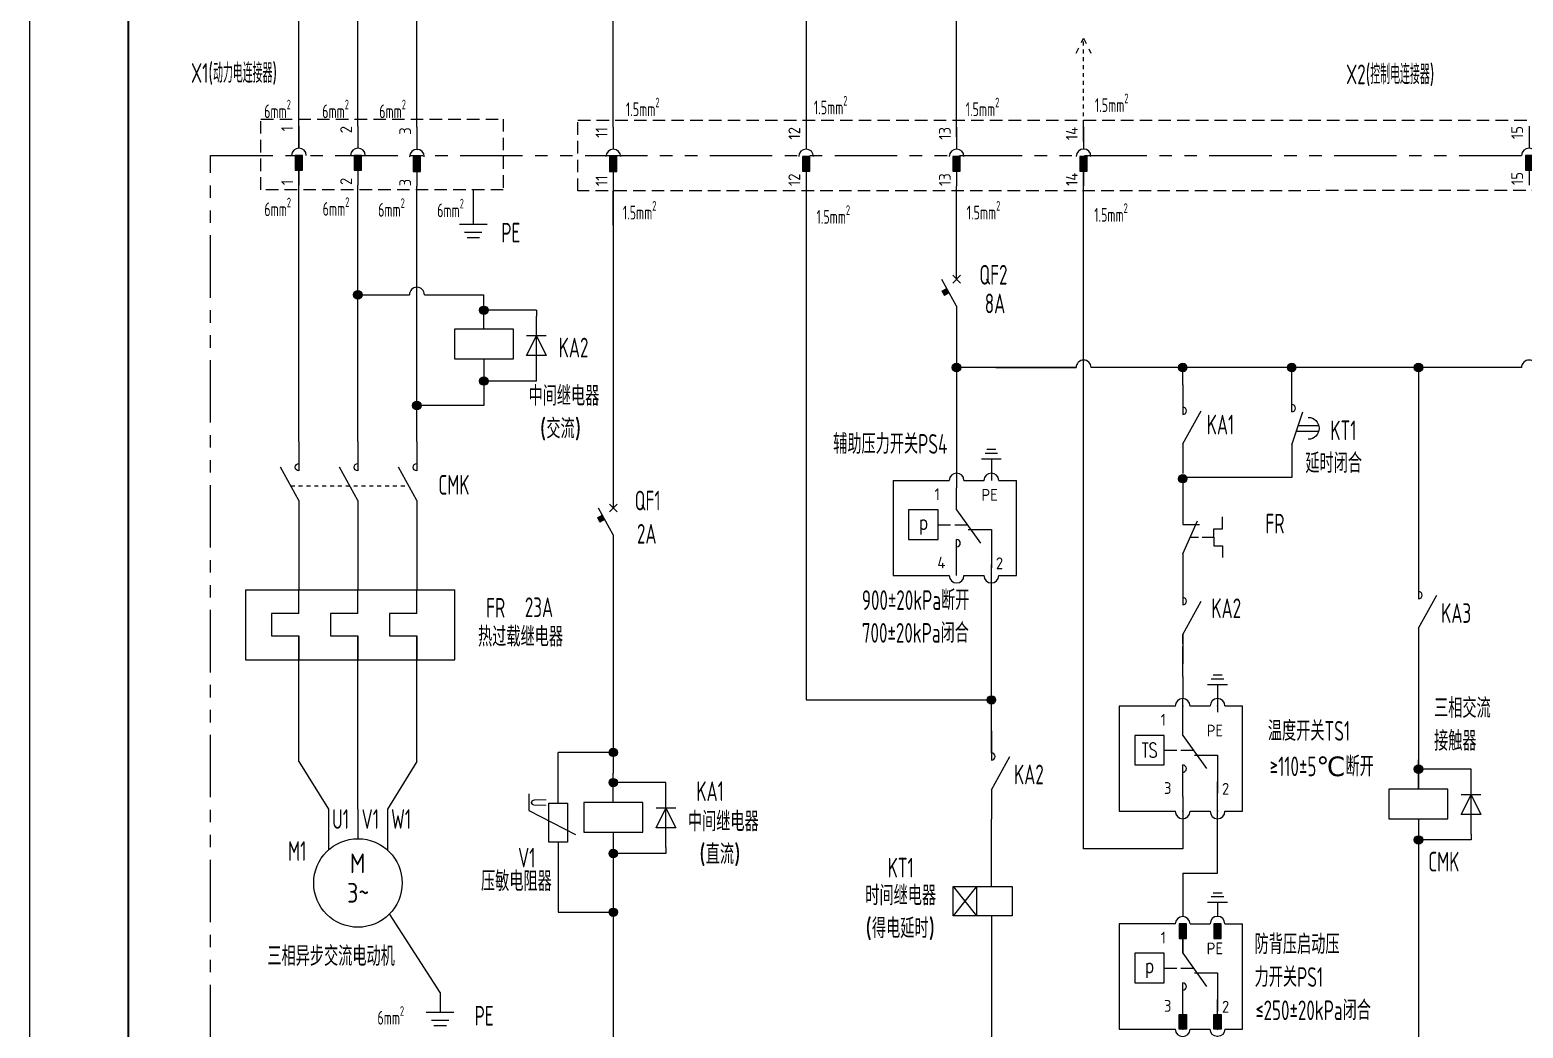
# Model space of a CAD drawing. Header units: millimetres. Extents: x 0 to 840, y 0 to 594.
# Drawn here: x 0 to 379.7, y 198.7 to 452.4 of the extents above; entities that cross this region are included whole.
import ezdxf
from ezdxf.enums import TextEntityAlignment as Align

# ---------------------------------------------------------------- set-up
doc = ezdxf.new("R2010")
doc.units = ezdxf.units.MM
for name, pattern in [('CENTER2', [12, 7, -1, 1, -1, 1, -1]), ('HIDDEN', [9.525, 6.35, -3.175]), ('PHANTOM2', [31.75, 15.875, -3.175, 3.175, -3.175, 3.175, -3.175]), ('虚线', [2, 1, -1])]:
    doc.linetypes.add(name, pattern=pattern)
for name, color, linetype, lineweight in [('AM_3', 3, '虚线', 13), ('BLK_0.5mm^2', 7, 'Continuous', 18), ('MISC', 2, 'Continuous', 18), ('SYMS', 7, 'Continuous', 18), ('TAGFIXED', 7, 'Continuous', 18), ('TERMS', 4, 'Continuous', 18), ('双点划线', 6, 'CENTER2', 18), ('尺寸线层', 3, 'Continuous', 13), ('标注', 3, 'Continuous', 18), ('粗实线层', 7, 'Continuous', 25), ('虚线', 2, 'HIDDEN', 18), ('虚线层', 6, '虚线', 13)]:
    doc.layers.add(name, color=color, linetype=linetype, lineweight=lineweight)
doc.styles.add('PIN', font='simplex.shx', dxfattribs={"width": 0.75, "bigfont": 'gbcbig.shx'})
doc.styles.add('WD_IEC', font='isocp2.shx', dxfattribs={"width": 0.9, "bigfont": 'gbcbig.shx'})
doc.styles.add('标准', font='isoct2.shx')
doc.styles.add('海泰标注样式', font='isocp.shx', dxfattribs={"width": 0.7, "bigfont": 'gbcbig.shx'})
doc.styles.add('海泰汉字样式', font='仿宋_GB2312.TTF', dxfattribs={"width": 0.7})

# ---------------------------------------------------------------- blocks, each defined once
blk = doc.blocks.new('NJHT-A1')
at = {"color": 7, "linetype": 'Continuous', "lineweight": 18}
blk.add_line((0, 0), (0, 594), dxfattribs=at)
at = {"color": 7, "linetype": 'Continuous', "lineweight": 35}
blk.add_line((25, 584), (25, 10), dxfattribs=at)
at = {"color": 2, "linetype": 'Continuous', "lineweight": 18, "style": '海泰汉字样式', "width": 0.6}
blk.add_attdef('5', text='', height=5, rotation=180, dxfattribs=at).set_placement((50, 578.5), align=Align.MIDDLE_CENTER)
at = {"color": 2, "linetype": 'Continuous', "lineweight": 18, "style": '海泰汉字样式'}
for tag, height, width, p in [('1', 5, 0.7, (805, 59.25)), ('2', 5, 0.7, (805, 51.75)), ('7', 5, 0.7, (755, 50.5)), ('3', 5, 0.6, (805, 38)), ('12', 3.5, 0.7, (668, 34.5)), ('13', 3.5, 0.6, (682, 34.5)), ('20', 3.5, 0.7, (708, 34.5)), ('21', 3.5, 0.6, (722, 34.5)), ('14', 3.5, 0.7, (668, 27.5)), ('15', 3.5, 0.6, (682, 27.5)), ('22', 3.5, 0.7, (708, 27.5)), ('23', 3.5, 0.6, (722, 27.5)), ('8', 3.5, 0.7, (762, 22.5)), ('9', 3.5, 0.7, (774, 22.5)), ('4', 5, 0.6, (805, 22.5)), ('16', 3.5, 0.7, (668, 20.5)), ('17', 3.5, 0.6, (682, 20.5)), ('24', 3.5, 0.7, (708, 20.5)), ('25', 3.5, 0.6, (722, 20.5)), ('18', 3.5, 0.7, (668, 13.5)), ('19', 3.5, 0.6, (682, 13.5)), ('26', 3.5, 0.7, (708, 13.5)), ('27', 3.5, 0.6, (722, 13.5)), ('10', 3.5, 0.7, (767.5, 13.5)), ('6', 3.5, 0.7, (811.57, 13.5)), ('11', 3.5, 0.7, (742.5, 13.5))]:
    blk.add_attdef(tag, text='', height=height, dxfattribs=dict(at, width=width)).set_placement(p, align=Align.MIDDLE_CENTER)
blk = doc.blocks.new('VCR1_1')
for p, q in [((0, 2.5), (0, 7.5)), ((0, -2.5), (0, -7.5))]:
    blk.add_line(p, q)
blk.add_lwpolyline([(-5, 2.5), (-5, -2.5), (5, -2.5), (5, 2.5)], close=True)
at = {"style": 'WD_IEC'}
for tag, height, p in [('INST', 2.5, (-5.25, 11.5)), ('LOC', 2.5, (-5.25, 8)), ('TAG1', 2.5, (-5.25, 4.5)), ('MFG', 1.5, (-6, 1)), ('CAT', 1.5, (-6, -1.5)), ('DESC1', 2.5, (-5.25, -6.85)), ('DESC2', 2.5, (-5.25, -10.35)), ('DESC3', 2.5, (-5.25, -13.85))]:
    blk.add_attdef(tag, text='', height=height, dxfattribs=at).set_placement(p, align=Align.RIGHT)
for tag, p, height in [('X2TERM01', (0, 7.5), 0.32), ('X4LINK', (-5, 0), 0.32), ('X1LINK', (5, 0), 0.32), ('ASSYCODE', (1, -4), 1), ('FAMILY', (1, -5.5), 1), ('X8TERM02', (0, -7.5), 0.32), ('CATDESC', (1, -7), 1)]:
    blk.add_attdef(tag, p, '', height=height, dxfattribs=at)
blk.add_attdef('TERM01', text='', height=2, rotation=90, dxfattribs=at).set_placement((-1, 7.5), align=Align.RIGHT)
blk.add_attdef('TERM02', (-1, -7.5), '', height=2, rotation=90, dxfattribs=at)
at = {"lineweight": 9, "style": 'WD_IEC'}
for tag, p in [('NO', (-5.5, -16.5)), ('NC', (-5.5, -20))]:
    blk.add_attdef(tag, text='', height=2.5, dxfattribs=at).set_placement(p, align=Align.TOP_RIGHT)
for tag, p in [('XREFNO', (-4, -16.5)), ('XREFNC', (-4, -20))]:
    blk.add_attdef(tag, text='', height=2.5, dxfattribs=at).set_placement(p, align=Align.TOP_LEFT)
blk = doc.blocks.new('VMO1_3P_1')
for p, q in [((-5, 0), (-5, -6.91)), ((0, 0), (0, -5)), ((5, 0), (5, -6.91))]:
    blk.add_line(p, q)
blk.add_circle((0, -12.5), 7.5)
at = {"style": 'WD_IEC', "width": 0.9}
for tag, p, height in [('X2TERM01', (-5, 0), 0.32), ('X2TERM02', (0, 0), 0.32), ('X2TERM03', (5, 0), 0.32), ('MFG', (10.25, -11), 1.5), ('X4LINK', (-7.5, -12.5), 0.32), ('X1LINK', (7.5, -12.5), 0.32), ('CAT', (10.25, -13.5), 1.5), ('ASSYCODE', (8.5, -16.5), 1), ('FAMILY', (8.5, -18), 1), ('CATDESC', (8.5, -19.5), 1), ('INST', (12.5, -23.75), 2.5), ('DESC2', (12.5, -27.5), 2.5), ('DESC3', (12.5, -31.25), 2.5)]:
    blk.add_attdef(tag, p, '', height=height, dxfattribs=at)
for tag, p in [('TERM01A', (-4.38, 0)), ('TERM02A', (0.62, 0)), ('TERM03A', (5.62, 0)), ('TERM01B', (-4.38, -2.5)), ('TERM02B', (0.62, -2.5)), ('TERM03B', (5.62, -2.5))]:
    blk.add_attdef(tag, text='', height=2, dxfattribs=at).set_placement(p, align=Align.TOP_LEFT)
for tag, p in [('TAG1F', (-8.75, -8.75)), ('LOC', (-8.75, -13.75))]:
    blk.add_attdef(tag, text='', height=2.5, dxfattribs=at).set_placement(p, align=Align.RIGHT)
for tag, p in [('TEXT', (-0.06, -10.83)), ('PHASE', (0.05, -15.83)), ('DESC1', (0, -23.75)), ('RATING1', (0, -27.5)), ('RATING2', (0, -31.25)), ('RATING3', (0, -35))]:
    blk.add_attdef(tag, text='', height=2.5, dxfattribs=at).set_placement(p, align=Align.CENTER)
at = {"lineweight": 15, "style": 'WD_IEC', "width": 0.9}
blk.add_attdef('XREF', (12.5, -34.5), '', height=2, dxfattribs=at)
blk = doc.blocks.new('VDI1_2')
for p, q in [((0, 7.5), (0, -7.5)), ((0, -2.5), (-2.5, 2.5)), ((-2.5, 2.5), (2.5, 2.5)), ((2.5, 2.5), (0, -2.5)), ((-2.5, -2.5), (2.5, -2.5))]:
    blk.add_line(p, q)
at = {"style": 'WD_IEC'}
for tag, height, p in [('INST', 2.5, (-5.5, 10.25)), ('LOC', 2.5, (-5.5, 6.75)), ('TAG1', 2.5, (-5.5, 3.25)), ('MFG', 1.5, (-5.5, -0.25)), ('CAT', 1.5, (-5.5, -2.75)), ('DESC2', 2.5, (-5.5, -9.85)), ('DESC1', 2.5, (-5.5, -6.35)), ('DESC3', 2.5, (-5.5, -13.35))]:
    blk.add_attdef(tag, text='', height=height, dxfattribs=at).set_placement(p, align=Align.RIGHT)
for tag, p, height in [('X2TERM01', (0, 7.5), 0.32), ('ASSYCODE', (1, -4), 1), ('X8TERM02', (0, -7.5), 0.32), ('FAMILY', (1, -5.5), 1), ('CATDESC', (1, -7), 1)]:
    blk.add_attdef(tag, p, '', height=height, dxfattribs=at)
blk.add_attdef('TERM01', text='', height=2, rotation=90, dxfattribs=at).set_placement((-1, 7.5), align=Align.RIGHT)
blk.add_attdef('TERM02', (-1, -7.5), '', height=2, rotation=90, dxfattribs=at)
blk = doc.blocks.new('bfcgb')
blk.add_hatch(color=256).paths.add_polyline_path([(1495.06, 338, 1), (1492.9, 338, 1)])
blk.add_circle((1493.98, 338), 1.08)
blk = doc.blocks.new('VMS21P_1')
for p, q in [((0, 7.5), (0, 2.5)), ((0, -2.5), (3.125, 3.125)), ((0, -2.5), (0, -7.5))]:
    blk.add_line(p, q)
blk.add_arc((0, 3.125), 0.625, 270, 90)
at = {"style": 'WD_IEC'}
for tag, p in [('INST', (-5.25, 7.75)), ('LOC', (-5.25, 4.25)), ('TAG2', (-5.25, 0.75)), ('XREF', (-5.25, -3.75)), ('DESC1', (-5.25, -7.6)), ('DESC2', (-5.25, -11.1)), ('DESC3', (-5.25, -14.6))]:
    blk.add_attdef(tag, text='', height=2.5, dxfattribs=at).set_placement(p, align=Align.RIGHT)
for tag, p, height in [('X2TERM01', (0, 7.5), 0.32), ('X4LINK', (-2, 0), 0.32), ('X1LINK', (-0.5, 0), 0.32), ('CONTACT', (4, -3.5), 1), ('FAMILY', (4, -5), 1), ('X8TERM02', (0, -7.5), 0.32)]:
    blk.add_attdef(tag, p, '', height=height, dxfattribs=at)
blk.add_attdef('TERM01', text='', height=2, rotation=90, dxfattribs=at).set_placement((-1, 7.5), align=Align.RIGHT)
blk.add_attdef('TERM02', (-1, -7.5), '', height=2, rotation=90, dxfattribs=at)
blk = doc.blocks.new('VC02JP_1')
blk.add_hatch(color=256).paths.add_polyline_path([(0.62, -2.5), (0.62, 0), (-0.62, 0), (-0.62, -2.5)], flags=0)
for p, q in [((0, 5), (0, 1.25)), ((0, -2.5), (0, -5))]:
    blk.add_line(p, q)
blk.add_lwpolyline([(0.62, 0), (-0.62, 0), (-0.62, -2.5), (0.62, -2.5)], close=True)
blk.add_arc((0, 0), 1.25, 0, 180)
blk.add_point((0, 0))
at = {"style": 'WD_IEC'}
for tag, p in [('INST', (-5.25, 8)), ('LOC', (-5.25, 5)), ('TAG2', (-5.25, 2)), ('DESC1', (-5.25, -5.1)), ('DESC2', (-5.25, -8.1)), ('DESC3', (-5.25, -11.1))]:
    blk.add_attdef(tag, text='', height=2, dxfattribs=at).set_placement(p, align=Align.RIGHT)
for tag, p, height in [('X2TERM02', (0, 5), 0.32), ('MFG', (2.75, 4), 1.5), ('X2TERMDESC02', (0, 4.48), 0.32), ('CAT', (2.75, 1.5), 1.5), ('X4LINK', (-1.25, -1.25), 0.32), ('X1LINK', (1.25, -1.25), 0.32), ('ASSYCODE', (2.75, -2.75), 1), ('X8TERM01', (0, -5), 0.32), ('FAMILY', (2.75, -4.25), 1), ('CATDESC', (2.75, -5.75), 1), ('X8TERMDESC01', (0, -5.52), 0.32)]:
    blk.add_attdef(tag, p, '', height=height, dxfattribs=at)
blk.add_attdef('TERM02', text='', height=2, rotation=90, dxfattribs=at).set_placement((-1, 5), align=Align.RIGHT)
blk.add_attdef('TERM01', (-1, -5), '', height=2, rotation=90, dxfattribs=at)
blk = doc.blocks.new('*X66')
at = {"layer": '粗实线层'}
for p, q in [((0, 7.5), (0, 15)), ((0, 0), (-2.5, 7.5)), ((-1.46, 4.38), (-6.17, 4.38)), ((-1.04, 3.12), (-6.17, 3.12)), ((0, 0), (0, -7.5))]:
    blk.add_line(p, q, dxfattribs=at)
blk.add_arc((-3.75, 3.75), 2.5, 90, 270, dxfattribs=at)
blk = doc.blocks.new('ydtrg')
for p, q in [((387.66, 357.11), (387.66, 349.61)), ((387.66, 342.11), (391.41, 350.55)), ((387.66, 349.61), (391.97, 349.61)), ((387.66, 342.11), (387.66, 334.61))]:
    blk.add_line(p, q)
blk = doc.blocks.new('gwae')
blk.add_hatch(color=256).paths.add_polyline_path([(413.18, 275.01), (413.18, 278.76), (411.3, 278.76), (411.3, 275.01)], flags=0)
for p, q in [((412.24, 286.26), (412.24, 280.64)), ((412.24, 275.01), (412.24, 271.26))]:
    blk.add_line(p, q)
blk.add_lwpolyline([(413.18, 278.76), (411.3, 278.76), (411.3, 275.01), (413.18, 275.01)], close=True)
blk.add_arc((412.24, 278.76), 1.88, 0, 180)
blk.add_point((412.24, 278.76))
blk = doc.blocks.new('gwae11')
for points in [[(1146.13, 306.26), (1146.13, 310.01), (1144.26, 310.01), (1144.26, 306.26)], [(1137.29, 286.98), (1137.29, 283.23), (1135.42, 283.23), (1135.42, 286.98)]]:
    blk.add_hatch(color=256).paths.add_polyline_path(points, flags=0)
at = {"color": 2}
for p, q in [((1147.72, 315.39), (1142.67, 315.39)), ((1146.78, 316.85), (1143.61, 316.85)), ((1146.34, 317.83), (1144.06, 317.83))]:
    blk.add_line(p, q, dxfattribs=at)
for p, q in [((1145.2, 315.39), (1145.2, 311.88)), ((1134.48, 309.98), (1120.21, 309.98)), ((1120.21, 309.98), (1120.21, 283.23)), ((1136.35, 302.51), (1136.35, 308.13)), ((1138.23, 310.01), (1143.32, 310.01)), ((1147.07, 310.01), (1151.55, 310.01)), ((1151.55, 283.23), (1151.55, 310.01)), ((1136.35, 302.51), (1142.41, 294.07)), ((1139.32, 297.52), (1145.2, 297.52)), ((1145.2, 297.52), (1145.2, 287.81)), ((1136.35, 287.51), (1136.35, 295.01)), ((1136.35, 286.98), (1136.35, 290.73)), ((1120.21, 283.23), (1134.48, 283.23)), ((1138.23, 283.23), (1143.32, 283.23)), ((1147.07, 283.23), (1151.55, 283.23))]:
    blk.add_line(p, q)
for points in [[(1146.13, 310.01), (1144.26, 310.01), (1144.26, 306.26), (1146.13, 306.26)], [(1131.67, 295.01), (1131.67, 302.51), (1124.17, 302.51), (1124.17, 295.01)], [(1137.29, 283.23), (1135.42, 283.23), (1135.42, 286.98), (1137.29, 286.98)]]:
    blk.add_lwpolyline(points, close=True)
for centre, radius, start, end in [((1145.2, 310.01), 1.88, 0, 180), ((1136.35, 294.07), 0.938, 270, 90), ((1136.35, 283.23), 1.88, 180, 0)]:
    blk.add_arc(centre, radius, start, end)
for p in [(1145.2, 310.01), (1136.35, 283.23)]:
    blk.add_point(p)
at = {"layer": 'MISC'}
for p, q in [((1131.67, 298.76), (1134.83, 298.76)), ((1135.89, 298.76), (1139.04, 298.76))]:
    blk.add_line(p, q, dxfattribs=at)
blk.add_blockref('gwae', (724.11, 31.22))
at = {"xscale": -1, "rotation": 180}
blk.add_blockref('gwae', (732.95, 561.99), dxfattribs=at)
at = {"insert": (1127.92, 298.76), "char_height": 3.75, "width": 3.817, "attachment_point": 5, "style": 'PIN'}
blk.add_mtext('\\T1;p', dxfattribs=at)
at = {"layer": 'AM_3', "style": 'WD_IEC'}
for tag, p in [('1', (1132.1, 304.99)), ('PE', (1146.6, 302.25)), ('4', (1133.49, 287.63)), ('2', (1148.18, 287.43))]:
    blk.add_attdef(tag, text='', height=3, dxfattribs=at).set_placement(p, align=Align.RIGHT)
blk = doc.blocks.new('HA1X2_1')
blk.add_lwpolyline([(-1.25, -2.5), (0, 0), (1.25, -2.5)])
at = {"style": 'WD_IEC'}
for tag, p in [('DESC1', (0, 5.1)), ('DESC2', (0, 1.25))]:
    blk.add_attdef(tag, text='', height=2.5, dxfattribs=at).set_placement(p, align=Align.CENTER)
blk.add_attdef('X8TERM01', (0, 0), '', height=0.32, dxfattribs=at)
blk = doc.blocks.new('fse')
blk.add_hatch(color=256).paths.add_polyline_path([(-62.47, -297.35), (-62.47, -293.6), (-64.34, -293.6), (-64.34, -297.35)], flags=0)
for p, q in [((-63.41, -286.1), (-63.41, -291.72)), ((-63.41, -297.35), (-63.41, -301.1))]:
    blk.add_line(p, q)
blk.add_lwpolyline([(-62.47, -293.6), (-64.34, -293.6), (-64.34, -297.35), (-62.47, -297.35)], close=True)
blk.add_arc((-63.41, -293.6), 1.88, 0, 180)
blk.add_point((-63.41, -293.6))
at = {"layer": 'TERMS', "style": 'WD_IEC'}
blk.add_attdef('1', text='', height=3, rotation=90, dxfattribs=at).set_placement((-64.91, -286.1), align=Align.RIGHT)
blk.add_attdef('1', (-64.91, -301.1), '', height=3, rotation=90, dxfattribs=at)
blk = doc.blocks.new('fad')
at = {"color": 2}
for p, q in [((248.64, -364.17), (245.46, -364.17)), ((248.19, -363.19), (245.91, -363.19)), ((249.58, -365.63), (244.53, -365.63))]:
    blk.add_line(p, q, dxfattribs=at)
for p, q in [((247.05, -365.63), (247.05, -371.01)), ((222.07, -371.04), (222.07, -395.2)), ((222.07, -371.04), (236.33, -371.04)), ((240.08, -371.04), (245.18, -371.04)), ((248.93, -371.04), (253.4, -371.04)), ((253.4, -395.2), (253.4, -371.04)), ((238.21, -378.51), (238.21, -372.89)), ((238.21, -378.51), (244.26, -386.95)), ((241.18, -383.5), (247.05, -383.5)), ((247.05, -383.5), (247.05, -393.21)), ((238.21, -393.51), (238.21, -386.01)), ((238.21, -395.2), (238.21, -390.29)), ((222.07, -395.2), (236.33, -395.2)), ((240.08, -395.2), (245.18, -395.2)), ((248.93, -395.2), (253.4, -395.2))]:
    blk.add_line(p, q)
blk.add_lwpolyline([(233.52, -386.01), (233.52, -378.51), (226.02, -378.51), (226.02, -386.01)], close=True)
for centre, radius, start, end in [((238.21, -371.04), 1.88, 0, 180), ((247.05, -371.04), 1.88, 0, 180), ((238.21, -386.95), 0.938, 270, 90), ((238.21, -395.2), 1.88, 180, 0), ((247.05, -395.2), 1.88, 180, 0)]:
    blk.add_arc(centre, radius, start, end)
at = {"layer": 'MISC'}
for p, q in [((233.52, -382.26), (236.68, -382.26)), ((237.74, -382.26), (240.9, -382.26))]:
    blk.add_line(p, q, dxfattribs=at)
at = {"insert": (229.77, -382.26), "char_height": 3.75, "width": 3.817, "attachment_point": 5, "style": 'PIN'}
blk.add_mtext('\\T1;p', dxfattribs=at)
at = {"layer": 'AM_3', "style": 'WD_IEC'}
for tag, p in [('1', (233.95, -376.03)), ('PE', (248.68, -376.17)), ('4', (235.35, -393.39)), ('2', (250.04, -393.59))]:
    blk.add_attdef(tag, text='', height=3, dxfattribs=at).set_placement(p, align=Align.RIGHT)
blk = doc.blocks.new('fshzdf')
for p, q in [((295.71, -397.52), (295.71, -403.14)), ((304.56, -399.61), (304.56, -406.57)), ((293.84, -405.02), (279.57, -405.02)), ((279.57, -405.02), (279.57, -431.77)), ((295.71, -412.49), (295.71, -403.14)), ((297.59, -404.99), (302.68, -404.99)), ((306.43, -404.99), (310.9, -404.99)), ((310.9, -431.77), (310.9, -404.99)), ((295.71, -412.49), (301.77, -420.93)), ((298.68, -417.47), (304.56, -417.47)), ((304.56, -417.47), (304.56, -427.18)), ((295.71, -427.49), (295.71, -419.99)), ((295.71, -428.02), (295.71, -424.27)), ((304.56, -428.02), (304.56, -424.27)), ((279.57, -431.77), (293.84, -431.77)), ((297.59, -431.77), (302.68, -431.77)), ((306.43, -431.77), (310.9, -431.77))]:
    blk.add_line(p, q)
at = {"color": 2}
for p, q in [((306.14, -398.15), (302.97, -398.15)), ((305.7, -397.17), (303.42, -397.17)), ((307.08, -399.61), (302.03, -399.61))]:
    blk.add_line(p, q, dxfattribs=at)
blk.add_lwpolyline([(291.02, -419.99), (291.02, -412.49), (283.52, -412.49), (283.52, -419.99)], close=True)
for centre, radius, start, end in [((295.71, -405.02), 1.88, 0, 180), ((304.56, -404.99), 1.88, 0, 180), ((295.71, -420.93), 0.938, 270, 90), ((295.71, -431.77), 1.88, 180, 0), ((304.56, -431.77), 1.88, 180, 0)]:
    blk.add_arc(centre, radius, start, end)
for p in [(295.71, -405.02), (304.56, -404.99), (295.71, -431.77), (304.56, -431.77)]:
    blk.add_point(p)
at = {"layer": 'MISC'}
for p, q in [((291.02, -416.24), (294.18, -416.24)), ((295.25, -416.24), (298.4, -416.24))]:
    blk.add_line(p, q, dxfattribs=at)
at = {"insert": (287.27, -416.24), "char_height": 3.75, "width": 3.817, "attachment_point": 5, "style": 'PIN'}
blk.add_mtext('{\\W0.7;\\C3;TS}', dxfattribs=at)
at = {"layer": 'AM_3', "style": 'WD_IEC'}
for tag, p in [('1', (291.46, -410.01)), ('PE', (305.96, -412.75)), ('4', (292.85, -427.37)), ('2', (307.54, -427.57))]:
    blk.add_attdef(tag, text='', height=3, dxfattribs=at).set_placement(p, align=Align.RIGHT)
blk = doc.blocks.new('esrt')
at = {"layer": '粗实线层'}
for p, q in [((1068.12, -441.94), (1068.12, -446.21)), ((1068.12, -446.21), (1079.99, -452.31))]:
    blk.add_line(p, q, dxfattribs=at)
blk.add_lwpolyline([(1073.2, -444.37), (1077.92, -444.37), (1077.92, -454.28), (1073.2, -454.28)], close=True, dxfattribs=at)
at = {"layer": '尺寸线层', "insert": (1072.56, -443.1), "char_height": 4, "width": 17.8761, "attachment_point": 1, "rotation": 270, "style": '标准'}
blk.add_mtext('{\\Fisocp2,gbcbig|c134;\\W0.7;U}', dxfattribs=at)

msp = doc.modelspace()

# ---------------------------------------------------------------- hatches: boundary and pattern name
for points in [[(233.08315, 386.81095), (231.75538, 386.07496), (232.49138, 384.74719), (233.81915, 385.48318)], [(145.49853, 329.19156), (144.17076, 328.45557), (144.90675, 327.1278), (146.23452, 327.86379)]]:
    msp.add_hatch(color=256).paths.add_polyline_path(points, flags=0)

# ---------------------------------------------------------------- linework, layer by layer
for p, q in [((197.39644, 462.72243), (197.39644, 427.73874)), ((267.95968, 424.0952), (267.95968, 428.47088)), ((267.95968, 244.2384), (267.95968, 416.9702)), ((112.75537, 411.78063), (112.75537, 403.06468)), ((148.36698, 413.00097), (148.36698, 330.90638)), ((197.39644, 412.73874), (197.39644, 282.09268)), ((235.65822, 382.17881), (231.86294, 389.01031)), ((236.63441, 388.05386), (234.68203, 390.05386)), ((234.68203, 388.05386), (236.63441, 390.05386)), ((128.82898, 381.15634), (128.82898, 379.65634)), ((235.65822, 382.17881), (235.65822, 352.88834)), ((128.82898, 363.15634), (128.82898, 364.65634)), ((293.1632, 362.17097), (293.1632, 366.59419)), ((320.88143, 362.42182), (320.88143, 366.59419)), ((320.88143, 362.17097), (320.88143, 366.59419)), ((353.11383, 366.59419), (353.11383, 315.30716)), ((235.65822, 352.88834), (235.65803, 336.02707)), ((311.20332, 338.61225), (293.1632, 338.61225)), ((293.1632, 338.32985), (293.1632, 329.43388)), ((320.88143, 338.61225), (311.20332, 338.61225)), ((320.88143, 339.92182), (320.88143, 338.61225)), ((68.42329, 332.81682), (68.42329, 310.05878)), ((83.42329, 332.81682), (83.42329, 310.05878)), ((98.42329, 332.81682), (98.42329, 310.05878)), ((148.36698, 324.03133), (144.5717, 330.86282)), ((149.34317, 329.90638), (147.39079, 331.90638)), ((147.39079, 329.90638), (149.34317, 331.90638)), ((303.29751, 325.63069), (303.29751, 328.60407)), ((148.36698, 324.03133), (148.36698, 263.48241)), ((295.0382, 323.44131), (297.16508, 323.44131)), ((298.12449, 323.44131), (301.10765, 323.44131)), ((301.10765, 323.44131), (301.10765, 325.63069)), ((301.10765, 325.63069), (303.29751, 325.63069)), ((301.10765, 323.44131), (301.10765, 321.25193)), ((301.10765, 321.25193), (303.29751, 321.25193)), ((303.29751, 321.25193), (303.29751, 318.27855)), ((244.50226, 281.49038), (244.50226, 316.52467)), ((54.81404, 310.05878), (108.09112, 310.05878)), ((54.81404, 310.05878), (54.81404, 292.25023)), ((68.42329, 304.04809), (68.42329, 310.05878)), ((83.42329, 304.04809), (83.42329, 310.05878)), ((98.42329, 304.04809), (98.42329, 310.05878)), ((108.09112, 292.25023), (108.09112, 310.05878)), ((68.42329, 304.04809), (61.44409, 304.04809)), ((61.44409, 304.04809), (61.44409, 298.36079)), ((83.42329, 304.04809), (76.44409, 304.04809)), ((76.44409, 304.04809), (76.44409, 298.36079)), ((98.42329, 304.04809), (91.44409, 304.04809)), ((91.44409, 304.04809), (91.44409, 298.36079)), ((61.44409, 298.36079), (68.42329, 298.36079)), ((68.42329, 298.36079), (68.42329, 292.25023)), ((76.44409, 298.36079), (83.42329, 298.36079)), ((83.42329, 298.36079), (83.42329, 292.25023)), ((91.44409, 298.36079), (98.42329, 298.36079)), ((98.42329, 298.36079), (98.42329, 292.25023)), ((293.1632, 296.33771), (293.1632, 298.75599)), ((353.11383, 292.80716), (353.11383, 259.40287)), ((54.81404, 292.25023), (108.09112, 292.25023)), ((244.50226, 268.65296), (244.50226, 281.49038)), ((68.42329, 266.46276), (75.92329, 254.31145)), ((98.42329, 266.46276), (90.92329, 254.31145)), ((293.163, 257.54051), (293.163, 244.2384)), ((302.00724, 246.29051), (302.00724, 257.54051)), ((148.36698, 248.48241), (148.36698, 150.15492)), ((301.99398, 238.03764), (302.00724, 248.87894)), ((293.163, 244.2384), (267.95968, 244.2384)), ((353.11383, 245.61024), (353.11383, 150.15492)), ((293.1632, 238.03764), (301.99398, 238.03766)), ((293.1632, 238.03764), (293.1632, 227.03192)), ((234.82916, 234.69252), (249.82916, 234.69252)), ((234.82916, 227.19252), (234.82916, 234.69252)), ((240.7117, 234.69252), (234.82916, 227.19252)), ((234.82916, 234.69252), (240.7117, 227.19252)), ((240.7117, 234.69252), (240.7117, 227.19252)), ((249.82916, 234.69252), (249.82916, 227.19252)), ((104.32315, 207.75552), (91.45288, 227.68184)), ((249.82916, 227.19252), (234.82916, 227.19252)), ((244.50226, 227.19252), (244.50226, 150.15492)), ((104.32315, 207.75552), (104.32315, 202.71997))]:
    msp.add_line(p, q)
at = {"color": 1}
for p, q in [((109.25021, 403.06468), (116.26054, 403.06468)), ((110.55051, 401.03138), (114.96024, 401.03138)), ((111.17239, 399.67584), (114.33835, 399.67584)), ((100.81799, 202.71997), (107.82832, 202.71997)), ((102.11829, 200.68667), (106.52802, 200.68667)), ((102.74017, 199.33113), (105.90613, 199.33113))]:
    msp.add_line(p, q, dxfattribs=at)
msp.add_arc((320.88143, 356.2581), 0.9375, 270, 90)
at = {"layer": 'BLK_0.5mm^2'}
for p, q in [((235.65822, 425.24548), (235.65822, 511.59191)), ((68.42329, 422.37597), (68.42329, 482.61468)), ((83.42329, 428.00097), (83.42329, 482.61468)), ((98.42329, 427.67355), (98.42329, 482.61468)), ((148.36698, 427.72439), (148.36698, 454.76841)), ((235.65822, 428.00097), (235.65822, 443.5729)), ((68.42329, 413.00097), (68.42329, 419.21597)), ((68.42329, 347.81682), (68.42329, 413.00097)), ((83.42329, 347.81682), (83.42329, 413.00097)), ((83.42329, 411.4532), (83.42329, 411.78063)), ((98.42329, 347.81682), (98.42329, 412.67355)), ((148.36698, 402.7985), (148.36698, 411.50404)), ((235.65822, 389.05386), (235.65822, 412.75178)), ((128.82898, 381.15634), (115.44587, 381.15634)), ((266.05468, 366.59419), (235.65822, 366.59419)), ((245.61451, 366.59419), (266.05468, 366.59419)), ((379.31229, 366.59419), (269.86468, 366.59419)), ((128.82898, 363.15634), (115.44587, 363.15634)), ((68.42329, 266.46276), (68.42329, 298.36079)), ((83.42329, 285.11819), (83.42329, 298.36079)), ((98.42329, 266.46276), (98.42329, 298.36079)), ((83.42329, 254.31145), (83.42329, 285.11819)), ((366.49695, 264.49313), (353.11383, 264.49313)), ((366.49695, 262.99313), (366.49695, 264.49313)), ((161.75009, 261.07266), (148.36698, 261.07266)), ((161.75009, 259.57266), (161.75009, 261.07266)), ((366.49695, 247.99313), (366.49695, 246.49313)), ((161.75009, 243.07266), (148.36698, 243.07266)), ((161.75009, 244.57266), (161.75009, 243.07266)), ((366.49695, 246.49313), (353.11383, 246.49313))]:
    msp.add_line(p, q, dxfattribs=at)
for centre in [(98.42329, 385.10182), (267.95968, 366.59419), (381.21729, 366.59419)]:
    msp.add_arc(centre, 1.905, 0, 180, dxfattribs=at)
at = {"layer": 'Defpoints'}
msp.add_line((98.42329, 292.25023), (98.42329, 292.25023), dxfattribs=at)
at = {"layer": '双点划线', "linetype": 'PHANTOM2'}
for p, q in [((45.92329, 420.50097), (815.74939, 420.50097)), ((45.92329, 130.33494), (45.92329, 420.50097))]:
    msp.add_line(p, q, dxfattribs=at)
at = {"layer": '粗实线层'}
for p, q in [((83.42329, 385.10182), (96.51829, 385.10182)), ((100.32829, 385.10182), (115.44587, 385.10182)), ((115.44587, 383.83272), (115.44587, 385.10182)), ((115.44587, 361.33272), (115.44587, 356.93345)), ((115.44587, 356.93345), (98.42329, 356.93345)), ((293.1632, 288.04331), (293.1632, 295.68388)), ((197.39644, 282.09268), (244.50226, 282.09268)), ((148.36698, 268.76528), (134.34231, 268.76528)), ((134.34231, 255.81655), (134.34231, 268.76528)), ((244.50226, 234.69252), (244.50226, 251.77796)), ((134.34231, 245.91199), (134.34231, 228.11522)), ((134.34231, 228.11522), (148.36698, 228.11522))]:
    msp.add_line(p, q, dxfattribs=at)
at = {"layer": '虚线', "ltscale": 0.5}
for p, q in [((58.76896, 411.78063), (58.76896, 429.78063)), ((58.76896, 429.78063), (120.35537, 429.78063)), ((120.35537, 429.78063), (120.35537, 411.78063)), ((139.34859, 411.50097), (139.34859, 429.50097)), ((139.34859, 429.50097), (789.96175, 429.50097)), ((120.35537, 411.78063), (58.76896, 411.78063)), ((789.96175, 411.7202), (139.34859, 411.50097))]:
    msp.add_line(p, q, dxfattribs=at)
at = {"layer": '虚线层'}
msp.add_line((267.95968, 428.47088), (267.95968, 450.29983), dxfattribs=at)
msp.add_lwpolyline([(66.33996, 336.56682), (96.33996, 336.56682)], dxfattribs=at)

# ---------------------------------------------------------------- block references
for name, p in [('NJHT-A1', (0, 0)), ('bfcgb', (-1410.56082, 47.10074)), ('bfcgb', (-1378.53825, 43.15526)), ('bfcgb', (-1258.3259, 28.59311)), ('bfcgb', (-1200.82092, 28.59311)), ('bfcgb', (-1173.10268, 28.59311)), ('bfcgb', (-1140.87028, 28.59311)), ('bfcgb', (-1140.87028, 28.59311)), ('bfcgb', (-1378.53825, 25.15526)), ('bfcgb', (-1395.56082, 18.93237)), ('bfcgb', (-1200.82092, 0.32877)), ('ydtrg', (-94.50161, -22.89069)), ('bfcgb', (-1249.48185, -55.9084)), ('bfcgb', (-1345.61714, -69.2358)), ('bfcgb', (-1345.61714, -76.92842)), ('bfcgb', (-1140.87028, -73.50795)), ('bfcgb', (-1140.87028, -91.50795)), ('bfcgb', (-1345.61714, -94.92842)), ('bfcgb', (-1345.61714, -109.88586))]:
    msp.add_blockref(name, p)
ref = msp.add_blockref('fse', (131.82839, 714.09834))
ref.add_attrib('1', '1', (66.92329, 413.00097), dxfattribs={"layer": 'TERMS', "height": 3, "rotation": 90, "style": 'WD_IEC'})
ref.add_attrib('1', '1', dxfattribs={"layer": 'TERMS', "height": 3, "rotation": 90, "style": 'WD_IEC'}).set_placement((66.92329, 428.00097), align=Align.RIGHT)
ref = msp.add_blockref('fse', (146.82839, 714.09834))
ref.add_attrib('1', '2', (81.92329, 413.00097), dxfattribs={"layer": 'TERMS', "height": 3, "rotation": 90, "style": 'WD_IEC'})
ref.add_attrib('1', '2', dxfattribs={"layer": 'TERMS', "height": 3, "rotation": 90, "style": 'WD_IEC'}).set_placement((81.92329, 428.00097), align=Align.RIGHT)
ref = msp.add_blockref('fse', (161.82839, 713.77091))
ref.add_attrib('1', '3', (96.92329, 412.67355), dxfattribs={"layer": 'TERMS', "height": 3, "rotation": 90, "style": 'WD_IEC'})
ref.add_attrib('1', '3', dxfattribs={"layer": 'TERMS', "height": 3, "rotation": 90, "style": 'WD_IEC'}).set_placement((96.92329, 427.67355), align=Align.RIGHT)
ref = msp.add_blockref('fse', (211.77208, 713.82175))
ref.add_attrib('1', '11', (146.86698, 412.72439), dxfattribs={"layer": 'TERMS', "height": 3, "rotation": 90, "style": 'WD_IEC'})
ref.add_attrib('1', '11', dxfattribs={"layer": 'TERMS', "height": 3, "rotation": 90, "style": 'WD_IEC'}).set_placement((146.86698, 427.72439), align=Align.RIGHT)
ref = msp.add_blockref('fse', (260.80154, 713.83611))
ref.add_attrib('1', '12', (195.89644, 412.73874), dxfattribs={"layer": 'TERMS', "height": 3, "rotation": 90, "style": 'WD_IEC'})
ref.add_attrib('1', '12', dxfattribs={"layer": 'TERMS', "height": 3, "rotation": 90, "style": 'WD_IEC'}).set_placement((195.89644, 427.73874), align=Align.RIGHT)
ref = msp.add_blockref('fse', (299.06332, 713.84914))
ref.add_attrib('1', '13', (234.15822, 412.75178), dxfattribs={"layer": 'TERMS', "height": 3, "rotation": 90, "style": 'WD_IEC'})
ref.add_attrib('1', '13', dxfattribs={"layer": 'TERMS', "height": 3, "rotation": 90, "style": 'WD_IEC'}).set_placement((234.15822, 427.75178), align=Align.RIGHT)
ref = msp.add_blockref('fse', (331.36478, 713.86014))
ref.add_attrib('1', '14', (266.45968, 412.76278), dxfattribs={"layer": 'TERMS', "height": 3, "rotation": 90, "style": 'WD_IEC'})
ref.add_attrib('1', '14', dxfattribs={"layer": 'TERMS', "height": 3, "rotation": 90, "style": 'WD_IEC'}).set_placement((266.45968, 427.76278), align=Align.RIGHT)
at = {"xscale": -1.113889999999174, "yscale": 1.113890000000083, "zscale": 1.11389}
msp.add_blockref('*X66', (320.88143, 346.96642), dxfattribs=at)
for name, p, values in [('fad', (-2.54907, 708.91276), {'1': '1', '4': '4', '2': '2', 'PE': 'PE'}), ('fshzdf', (-2.54907, 685.55881), {'1': '1', '4': '3', '2': '2', 'PE': 'PE'}), ('gwae11', (-843.19013, -84.82408), {'1': '1', '4': '3', '2': '2', 'PE': 'PE'})]:
    msp.add_blockref(name, p).add_auto_attribs(values)
at = {"layer": 'SYMS'}
ref = msp.add_blockref('VC02JP_1', (381.21729, 420.50097), dxfattribs=dict(at, xscale=1.5, yscale=1.5, zscale=1.5))
ref.add_attrib('TERM02', '15', dxfattribs={"layer": 'TERMS', "height": 3, "rotation": 90, "style": 'WD_IEC'}).set_placement((379.71729, 428.00097), align=Align.RIGHT)
ref.add_attrib('TERM01', '15', (379.71729, 413.00097), dxfattribs={"layer": 'TERMS', "height": 3, "rotation": 90, "style": 'WD_IEC'})
at = {"layer": 'SYMS', "yscale": 1.5, "zscale": 1.5}
for name, p, xscale in [('VCR1_1', (115.44587, 372.58272), 1.5), ('VMS21P_1', (293.1632, 350.92097), 1.5), ('VMS21P_1', (68.42329, 336.56682), -1.5), ('VMS21P_1', (83.42329, 336.56682), -1.5), ('VMS21P_1', (98.42329, 336.56682), -1.5), ('VMS21P_1', (353.11383, 304.05716), 1.5), ('VMS21P_1', (293.1632, 302.50599), 1.5), ('VMS21P_1', (244.50226, 263.02796), 1.5), ('VCR1_1', (353.11383, 255.65287), 1.5), ('VCR1_1', (148.36698, 252.23241), 1.5)]:
    msp.add_blockref(name, p, dxfattribs=dict(at, xscale=xscale))
at = {"layer": 'SYMS', "rotation": 180}
for p in [(128.82898, 372.15634), (366.49695, 255.49313), (161.75009, 252.07266)]:
    msp.add_blockref('VDI1_2', p, dxfattribs=at)
at = {"layer": '尺寸线层'}
ref = msp.add_blockref('VMO1_3P_1', (83.42329, 254.31145), dxfattribs=dict(at, xscale=1.5, yscale=1.5, zscale=1.5))
ref.add_attrib('TERM03A', 'W1', dxfattribs={"layer": 'TERMS', "height": 5, "style": 'WD_IEC', "width": 0.7}).set_placement((91.86079, 254.31145), align=Align.TOP_LEFT)
ref.add_attrib('TERM02A', 'V1', dxfattribs={"layer": 'TERMS', "height": 5, "style": 'WD_IEC', "width": 0.7}).set_placement((84.36079, 254.31145), align=Align.TOP_LEFT)
ref.add_attrib('TERM01A', 'U1', dxfattribs={"layer": 'TERMS', "height": 5, "style": 'WD_IEC', "width": 0.7}).set_placement((76.86079, 254.31145), align=Align.TOP_LEFT)
ref.add_attrib('TAG1F', 'M1', dxfattribs={"layer": 'TAGFIXED', "color": 2, "height": 5, "style": 'WD_IEC', "width": 0.7}).set_placement((70.29829, 241.18645), align=Align.RIGHT)
ref.add_attrib('TEXT', 'M', dxfattribs={"layer": 'MISC', "height": 5, "style": 'WD_IEC', "width": 0.9}).set_placement((83.33457, 238.06332), align=Align.CENTER)
ref.add_attrib('PHASE', '3~', dxfattribs={"layer": 'MISC', "height": 5, "style": 'WD_IEC', "width": 0.9}).set_placement((83.49116, 230.56332), align=Align.CENTER)
at = {"layer": '粗实线层'}
msp.add_blockref('esrt', (-941.21436, 700.19127), dxfattribs=at)
at = {"layer": '虚线层', "xscale": 1.5, "yscale": 1.5, "zscale": 1.5}
msp.add_blockref('HA1X2_1', (267.95968, 450.29983), dxfattribs=at)

# ---------------------------------------------------------------- texts
at = {"layer": 'BLK_0.5mm^2', "char_height": 5, "attachment_point": 1, "line_spacing_factor": 0.99982, "style": '标准'}
for s, insert, width in [('{\\Fisocp2,gbcbig|c134;\\C3;中间继电器^J (交流)}', (126.80075, 361.89998), 35.8096004), ('{\\Fisocp2,gbcbig|c134;\\C3;辅助压力开关\\W0.7;PS4}', (204.27894, 349.67232), 35.8096004), ('{\\Fisocp2,gbcbig|c134;\\C3;延时闭合}', (324.3486, 344.79695), 47.5281628), ('{\\Fisocp2,gbcbig|c134;\\C3;热过载继电器}', (113.97538, 300.67835), 35.8096004), ('{\\Fisocp2,gbcbig|c134;\\C3;三相交流接触器}', (357.07866, 282.53523), 15.4471239), ('{\\Fisocp2,gbcbig|c134;\\C3;温度开关\\W0.7;TS1}', (314.81424, 276.72264), 26.0479764), ('{\\Fisocp2,gbcbig|c134;\\C3;中间继电器^J (直流)}', (167.32991, 253.70087), 35.8096004), ('{\\Fisocp2,gbcbig|c134;\\C3;压敏电阻器}', (114.71658, 238.51336), 35.8096004), ('{\\Fisocp2,gbcbig|c134;\\C3;时间继电器^J(得电延时)}', (212.4498, 234.88875), 21.162501), ('{\\Fisocp2,gbcbig|c134;\\C3;防背压启动压力开关\\W0.7;PS1}', (311.43323, 222.48509), 21.5900163), ('{\\Fisocp2,gbcbig|c134;\\C3;三相异步交流电动机}', (60.40693, 219.47751), 35.8096004)]:
    msp.add_mtext(s, dxfattribs=dict(at, insert=insert, width=width))
at = {"layer": '尺寸线层', "char_height": 5, "attachment_point": 1, "line_spacing_factor": 0.99982, "style": '标准'}
for s, insert, width in [('{\\Fisocp2,gbcbig|c0;\\W0.7;\\C3;X1\\Fisocp2,gbcbig|c134;(动力电连接器)}', (40.98566, 443.97639), 27.9860998), ('{\\Fisocp2,gbcbig|c0;\\W0.7;\\C3;X2\\Fisocp2,gbcbig|c134;(控制电连接器)}', (334.70353, 443.62938), 51.18948), ('{\\Fisocp2,gbcbig|c134;\\W0.7;\\C3;PE}', (119.88308, 403.3807), 26.6587087), ('{\\Fisocp2,gbcbig|c134;\\W0.7;\\C3;PE}', (113.09694, 204.3062), 26.6587087)]:
    msp.add_mtext(s, dxfattribs=dict(at, insert=insert, width=width))
at = {"layer": '尺寸线层', "char_height": 5, "attachment_point": 1}
for s, insert, width, style in [('{\\Fisocp2,gbcbig|c134;\\W0.7;\\C3;QF2}', (241.45337, 392.6801), 16.2178255, '标准'), ('{\\Fisocp2,gbcbig|c134;\\W0.7;8A}', (242.83034, 385.40195), 22.2917962, '标准'), ('{\\Fisocp2,gbcbig|c0;\\W0.7;KA\\Fisocp2,gbcbig|c134;2}', (134.47178, 374.18824), 13.8952014, '标准'), ('{\\Fisocp2,gbcbig|c0;\\W0.7;KA\\Fisocp2,gbcbig|c134;1}', (299.25618, 354.59705), 14.8690152, '标准'), ('{\\Fisocp2,gbcbig|c134;\\W0.7;KT1}', (330.69768, 353.13219), 17.0967681, '标准'), ('{\\Fisocp2,gbcbig|c0;\\W0.7;CMK}', (103.87413, 339.28703), 9.1537568, '标准'), ('{\\Fisocp2,gbcbig|c134;\\W0.7;\\C3;QF1}', (153.80519, 335.27776), 16.2178255, '标准'), ('{\\Fisocp2,gbcbig|c134;\\W0.7;2A}', (154.37506, 326.83657), 22.2917962, '标准'), ('{\\Fisocp2,gbcbig|c134;\\W0.7;FR}', (314.18737, 329.41847), 17.0967681, '标准'), ('{\\Fisocp2,gbcbig|c134;\\W0.7;FR}', (116.02443, 308.024), 9.1537568, '标准'), ('{\\Fisocp2,gbcbig|c134;\\W0.7;23A}', (125.87205, 308.1566), 22.2917962, '标准'), ('{\\Fisocp,@extfont2|c134;9}00%%P20kPa{\\Fisocp2,gbcbig|c134;\\W1;断开}\\P{\\Fisocp,@extfont2|c134;70}0%%P20kPa{\\Fisocp2,gbcbig|c134;\\W1;闭合}', (211.56901, 309.9695), 41.3170802, '海泰标注样式'), ('{\\Fisocp2,gbcbig|c0;\\W0.7;KA\\Fisocp2,gbcbig|c134;2}', (300.44086, 307.89864), 14.8690152, '标准'), ('{\\Fisocp2,gbcbig|c0;\\W0.7;KA\\Fisocp2,gbcbig|c134;3}', (358.86401, 306.67394), 14.8690152, '标准'), ('{\\Fisocp2,gbcbig|c134;≥\\Fisocp,@extfont2|c134;110}%%P{\\Fisocp,@extfont2|c134;5\\Fisocp2,gbcbig|c134;\\W1;℃断开}', (315.27455, 267.71473), 30.6747771, '海泰标注样式'), ('{\\Fisocp2,gbcbig|c0;\\W0.7;KA\\Fisocp2,gbcbig|c134;2}', (250.25244, 265.64474), 14.8690152, '标准'), ('{\\Fisocp2,gbcbig|c0;\\W0.7;KA\\Fisocp2,gbcbig|c134;1}', (169.4799, 261.39392), 17.8760589, '标准'), ('{\\Fisocp2,gbcbig|c134;\\W0.7;V1}', (124.15699, 244.4905), 17.8760589, '标准'), ('{\\Fisocp2,gbcbig|c134;\\W0.7;CMK}', (355.59838, 243.48049), 17.8760589, '标准'), ('{\\Fisocp2,gbcbig|c0;\\W0.7;K\\Fisocp2,gbcbig|c134;T1}', (218.11523, 241.93835), 17.8760589, '标准'), ('{\\Fgbenor,gbcbig|c134;≤}250%%P20kPa{\\Fisocp2,gbcbig|c134;\\W1;闭合}', (311.68903, 205.69684), 41.3170802, '海泰标注样式')]:
    msp.add_mtext(s, dxfattribs=dict(at, insert=insert, width=width, style=style))
at = {"layer": '标注', "color": 2, "char_height": 3.5, "attachment_point": 1, "style": '海泰标注样式'}
for s, insert, width in [('\\A1;6mm{\\H0.7x;\\S2^ ;}', (59.58383, 434.68314), 9.50354), ('\\A1;6mm{\\H0.7x;\\S2^ ;}', (74.35166, 434.68314), 9.50354), ('\\A1;6mm{\\H0.7x;\\S2^ ;}', (88.84614, 434.68314), 9.50354), ('\\A1;1.5mm{\\H0.7x;\\S2^ ;}', (151.57515, 435.19409), 12.7561908), ('\\A1;1.5mm{\\H0.7x;\\S2^ ;}', (199.36639, 435.65264), 12.7561908), ('\\A1;1.5mm{\\H0.7x;\\S2^ ;}', (237.98313, 435.19409), 12.7561908), ('\\A1;1.5mm{\\H0.7x;\\S2^ ;}', (270.82824, 436.24972), 12.7561908), ('\\A1;6mm{\\H0.7x;\\S2^ ;}', (59.62866, 409.77068), 9.50354), ('\\A1;6mm{\\H0.7x;\\S2^ ;}', (74.46174, 409.87415), 9.50354), ('\\A1;6mm{\\H0.7x;\\S2^ ;}', (88.56265, 409.63184), 9.50354), ('\\A1;6mm{\\H0.7x;\\S2^ ;}', (103.57435, 409.50235), 9.50354), ('\\A1;1.5mm{\\H0.7x;\\S2^ ;}', (150.78198, 408.92688), 12.7561908), ('\\A1;1.5mm{\\H0.7x;\\S2^ ;}', (200.03542, 407.8478), 12.7561908), ('\\A1;1.5mm{\\H0.7x;\\S2^ ;}', (238.2396, 408.9278), 12.7561908), ('\\A1;1.5mm{\\H0.7x;\\S2^ ;}', (270.64444, 408.34545), 12.7561908), ('\\A1;6mm{\\H0.7x;\\S2^ ;}', (88.38503, 204.24044), 9.50354)]:
    msp.add_mtext(s, dxfattribs=dict(at, insert=insert, width=width))

doc.saveas('drawing.dxf')
